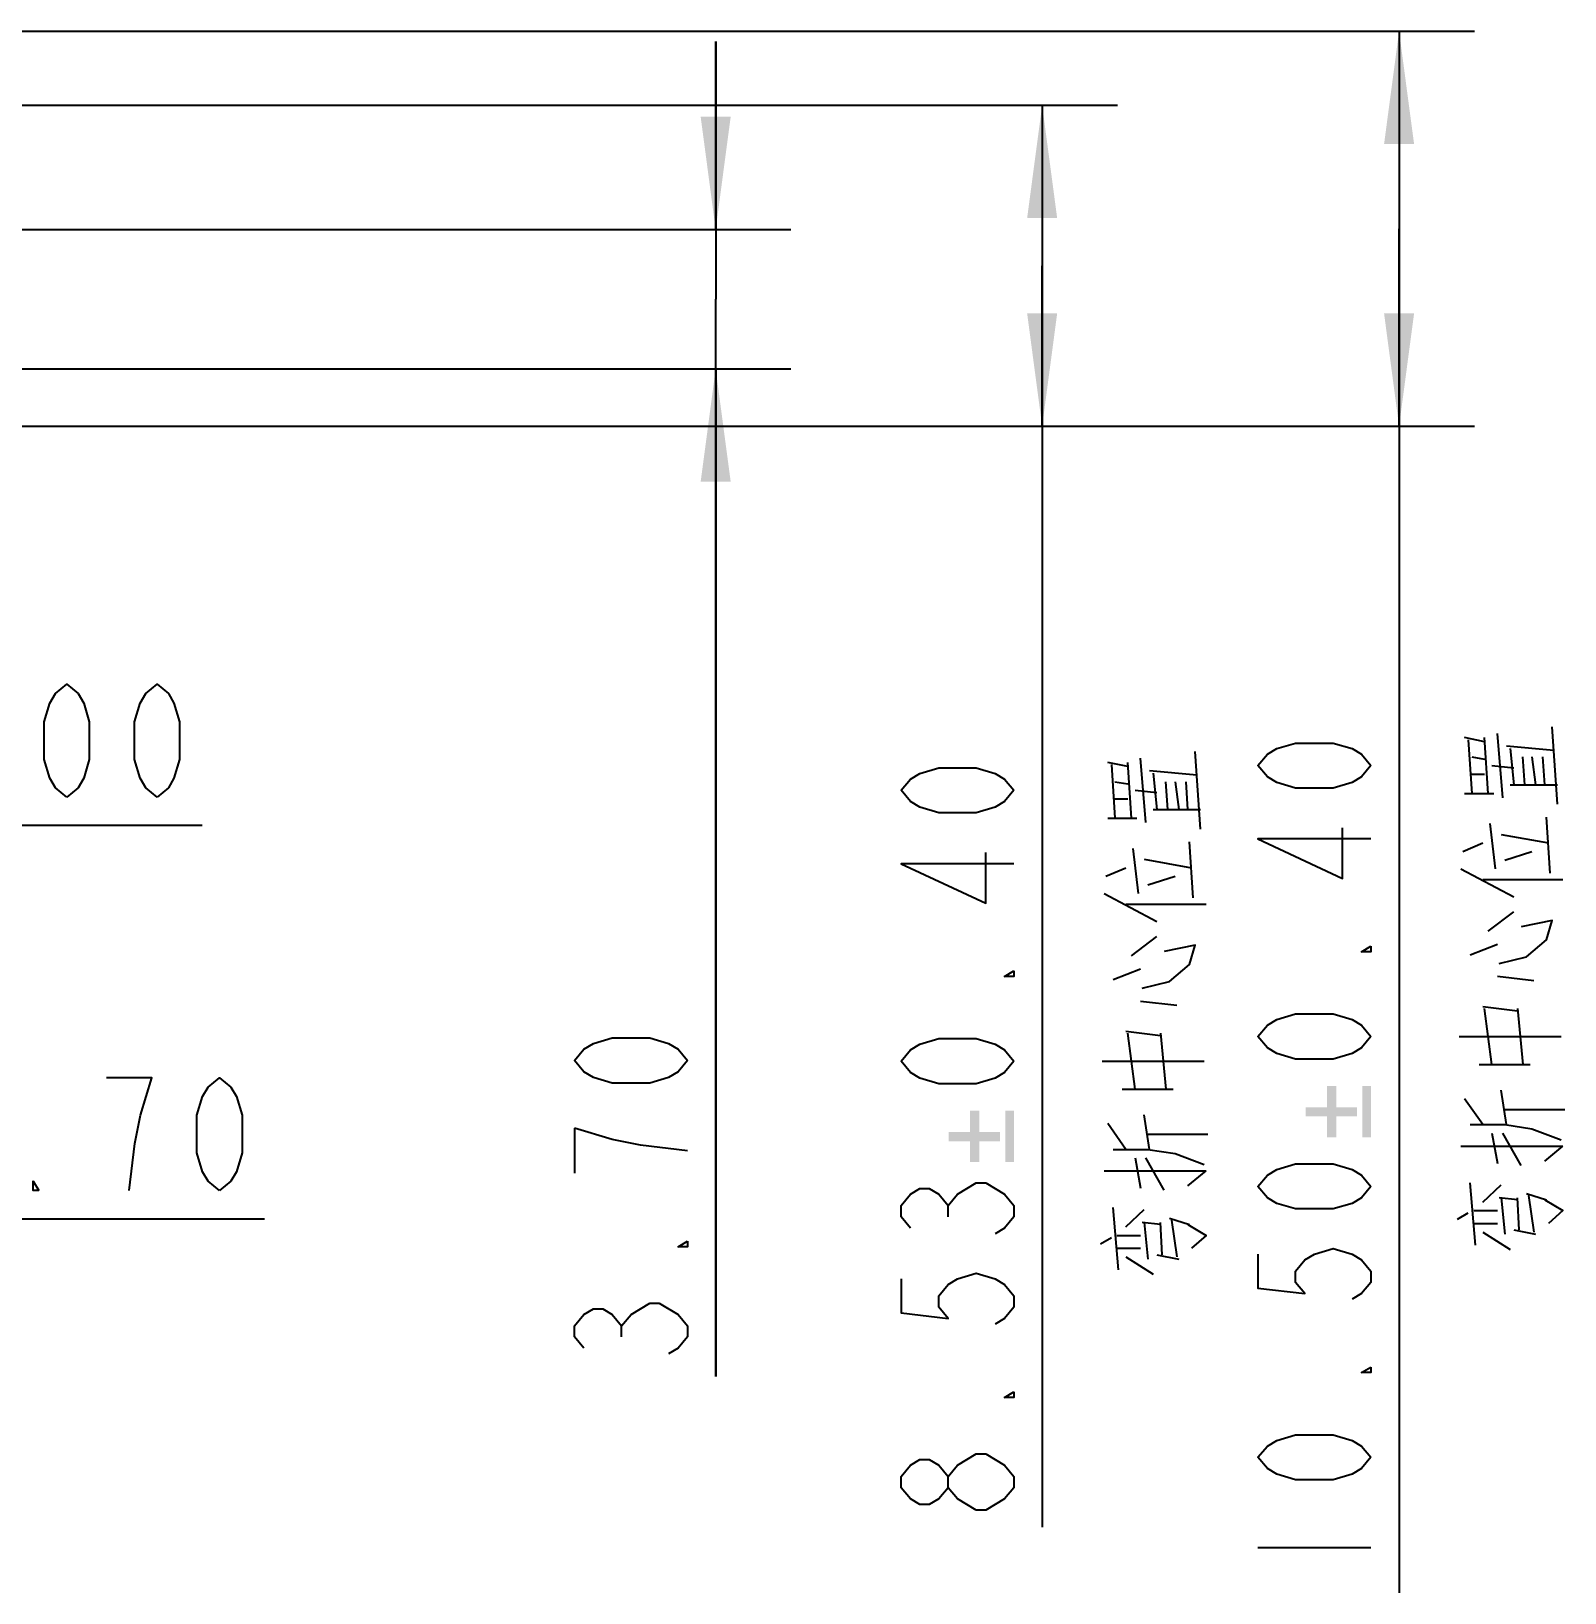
# Model space of a CAD drawing. Header units: millimetres. Extents: x 0 to 420, y 0 to 297.
# Drawn here: x 248.78 to 289.53, y 149.34 to 190.85 of the extents above; entities that cross this region are included whole.
import ezdxf

# ---------------------------------------------------------------- set-up
doc = ezdxf.new("R2010")
doc.units = ezdxf.units.MM
doc.header["$LTSCALE"] = 23.1
doc.layers.get('0').update_dxf_attribs({"linetype": 'CONTINUOUS'})
doc.styles.get("Standard").update_dxf_attribs({"font": 'SIMPLEX.SHX', "width": 0.8})
doc.dimstyles.new('DIMSTYLE_5', dxfattribs={"dimtxt": 3, "dimasz": 3, "dimexe": 2, "dimexo": 0.35, "dimgap": 0.75, "dimtad": 1, "dimzin": 0, "dimdsep": 46, "dimtxsty": 'STANDARD', "dimblk": '_FILLED', "dimblk1": '_FILLED', "dimblk2": '_FILLED', "dimcen": 0.09, "dimadec": 3, "dimazin": 0, "dimtp": 0.2, "dimtm": 0.2, "dimtfac": 1, "dimtofl": 0, "dimtmove": 0, "dimatfit": 3, "dimldrblk": '_FILLED', "dimfxl": 1, "dimtolj": 1, "dimtzin": 0, "dimarcsym": 0})
doc.dimstyles.new('DIMSTYLE_6', dxfattribs={"dimtxt": 3, "dimasz": 3, "dimexe": 2, "dimexo": 0.35, "dimgap": 0.75, "dimtad": 1, "dimzin": 0, "dimdsep": 46, "dimtxsty": 'STANDARD', "dimblk": '_FILLED', "dimblk1": '_FILLED', "dimblk2": '_FILLED', "dimcen": 0.09, "dimadec": 3, "dimazin": 0, "dimtp": 0.1, "dimtm": 0.1, "dimtfac": 1, "dimtofl": 0, "dimtmove": 0, "dimatfit": 3, "dimldrblk": '_FILLED', "dimfxl": 1, "dimtolj": 1, "dimtzin": 0, "dimarcsym": 0})
doc.dimstyles.new('DIMSTYLE_8', dxfattribs={"dimtxt": 3, "dimasz": 3, "dimexe": 2, "dimexo": 0.35, "dimgap": 0.75, "dimtad": 1, "dimzin": 0, "dimdsep": 46, "dimtxsty": 'STANDARD', "dimblk": '_FILLED', "dimblk1": '_FILLED', "dimblk2": '_FILLED', "dimcen": 0.09, "dimadec": 3, "dimazin": 0, "dimtol": 1, "dimtp": 0.4, "dimtm": 0.4, "dimtfac": 1, "dimtofl": 0, "dimtmove": 0, "dimatfit": 3, "dimldrblk": '_FILLED', "dimfxl": 1, "dimtolj": 1, "dimtzin": 0, "dimarcsym": 0})

# ---------------------------------------------------------------- blocks, each defined once
blk = doc.blocks.new('_FILLED')
at = {"color": 0, "linetype": 'BYBLOCK'}
blk.add_solid([(0, 0), (-1, 0.133), (-1, -0.133)], dxfattribs=at)
blk = doc.blocks.new('*D10')
at = {"color": 2}
for p, q in [((231.681, 181.872), (231.681, 157.283)), ((217.981, 180.496), (217.981, 157.283)), ((217.981, 159.283), (224.831, 159.283)), ((231.681, 159.283), (224.831, 159.283)), ((224.831, 159.283), (254.98, 159.283))]:
    blk.add_line(p, q, dxfattribs=at)
at = {"color": 2, "xscale": 3, "yscale": 3, "zscale": 3, "rotation": 180}
blk.add_blockref('_FILLED', (217.981, 159.283), dxfattribs=at)
at = {"color": 2, "xscale": 3, "yscale": 3, "zscale": 3}
blk.add_blockref('_FILLED', (231.681, 159.283), dxfattribs=at)
blk = doc.blocks.new('*D11')
at = {"color": 2}
for p, q in [((266.967, 185.572), (266.967, 190.572)), ((266.967, 190.572), (266.967, 183.722)), ((231.881, 185.572), (268.967, 185.572)), ((266.967, 155.092), (266.967, 183.722)), ((231.681, 181.872), (268.967, 181.872)), ((266.967, 181.872), (266.967, 155.092))]:
    blk.add_line(p, q, dxfattribs=at)
at = {"color": 2, "xscale": 3, "yscale": 3, "zscale": 3}
for p, rotation in [((266.967, 185.572), 270), ((266.967, 181.872), 90)]:
    blk.add_blockref('_FILLED', p, dxfattribs=dict(at, rotation=rotation))
blk = doc.blocks.new('*D13')
at = {"color": 2}
for p, q in [((231.681, 181.872), (231.681, 167.74)), ((223.681, 180.496), (223.681, 167.74)), ((223.681, 169.74), (227.681, 169.74)), ((231.681, 169.74), (227.681, 169.74)), ((227.681, 169.74), (253.322, 169.74))]:
    blk.add_line(p, q, dxfattribs=at)
at = {"color": 2, "xscale": 3, "yscale": 3, "zscale": 3, "rotation": 180}
blk.add_blockref('_FILLED', (223.681, 169.74), dxfattribs=at)
at = {"color": 2, "xscale": 3, "yscale": 3, "zscale": 3}
blk.add_blockref('_FILLED', (231.681, 169.74), dxfattribs=at)
blk = doc.blocks.new('*D15')
at = {"color": 2}
for p, q in [((232.181, 188.879), (277.643, 188.879)), ((275.643, 188.879), (275.643, 184.613)), ((275.643, 180.346), (275.643, 184.613)), ((275.643, 184.613), (275.643, 151.086)), ((223.681, 180.346), (277.643, 180.346))]:
    blk.add_line(p, q, dxfattribs=at)
at = {"color": 2, "xscale": 3, "yscale": 3, "zscale": 3}
for p, rotation in [((275.643, 188.879), 90), ((275.643, 180.346), 270)]:
    blk.add_blockref('_FILLED', p, dxfattribs=dict(at, rotation=rotation))
blk = doc.blocks.new('*D16')
at = {"color": 2}
for p, q in [((231.061, 190.845), (287.128, 190.845)), ((285.128, 190.845), (285.128, 185.596)), ((285.128, 180.346), (285.128, 185.596)), ((285.128, 185.596), (285.128, 149.343)), ((223.681, 180.346), (287.128, 180.346))]:
    blk.add_line(p, q, dxfattribs=at)
at = {"color": 2, "xscale": 3, "yscale": 3, "zscale": 3}
for p, rotation in [((285.128, 190.845), 90), ((285.128, 180.346), 270)]:
    blk.add_blockref('_FILLED', p, dxfattribs=dict(at, rotation=rotation))

msp = doc.modelspace()

# ---------------------------------------------------------------- linework, layer by layer
at = {"color": 2}
for p, q in [((289.3373, 170.2989), (289.1922, 172.3561)), ((287.4018, 171.9561), (286.8696, 172.0704)), ((286.9664, 172.0132), (287.0632, 170.5846)), ((287.4986, 170.5846), (287.4018, 172.0704)), ((287.8857, 170.4704), (287.7406, 172.1846)), ((289.2406, 171.7275), (287.9825, 171.8418)), ((277.9171, 171.2992), (277.3849, 171.4135)), ((278.0139, 169.9278), (277.9171, 171.4135)), ((278.401, 169.8135), (278.2558, 171.5278)), ((279.8526, 169.6421), (279.7074, 171.6992)), ((287.0632, 171.5561), (287.4018, 171.4989)), ((288.0793, 171.7846), (288.176, 170.8132)), ((288.4664, 170.8132), (288.418, 171.5561)), ((288.6599, 171.5561), (288.7567, 170.8132)), ((288.9986, 170.8132), (288.9502, 171.5561)), ((277.4816, 171.3564), (277.5784, 169.9278)), ((279.7558, 171.0706), (278.4978, 171.1849)), ((278.5945, 171.1278), (278.6913, 170.1564)), ((287.0632, 171.0989), (287.4018, 171.0989)), ((287.5954, 171.3275), (288.176, 171.2704)), ((277.5784, 170.8992), (277.9171, 170.8421)), ((278.1106, 170.6707), (278.6913, 170.6135)), ((278.9816, 170.1564), (278.9332, 170.8992)), ((279.1752, 170.8992), (279.272, 170.1564)), ((279.5139, 170.1564), (279.4655, 170.8992)), ((286.8696, 170.5846), (287.6438, 170.5846)), ((288.0793, 170.8132), (289.3373, 170.8132)), ((277.5784, 170.4421), (277.9171, 170.4421)), ((277.3849, 169.9278), (278.159, 169.9278)), ((278.5945, 170.1564), (279.8526, 170.1564)), ((287.6922, 168.5846), (287.547, 169.7846)), ((289.1438, 168.4704), (289.047, 169.9561)), ((287.8373, 169.4989), (289.0954, 169.2704)), ((278.2074, 167.9278), (278.0623, 169.1278)), ((279.659, 167.8135), (279.5623, 169.2992)), ((286.8212, 169.0418), (287.3535, 169.2704)), ((287.9341, 168.8132), (288.6599, 169.0418)), ((277.3365, 168.3849), (277.8687, 168.6135)), ((278.3526, 168.8421), (279.6107, 168.6135)), ((286.7728, 168.5846), (288.176, 167.8418)), ((278.4494, 168.1564), (279.1752, 168.3849)), ((287.3535, 168.2989), (289.4825, 168.2989)), ((277.2881, 167.9278), (278.6913, 167.1849)), ((277.8687, 167.6421), (279.9978, 167.6421)), ((287.4986, 166.9275), (288.176, 167.4418)), ((278.0139, 166.2706), (278.6913, 166.7849)), ((287.0148, 166.2989), (287.7406, 166.5846)), ((277.53, 165.6421), (278.2558, 165.9278)), ((287.7406, 165.7275), (288.7083, 165.6132)), ((278.2558, 165.0706), (279.2236, 164.9564)), ((287.3535, 164.9275), (288.2728, 164.8132)), ((287.5954, 163.3846), (287.4018, 164.8704)), ((288.2728, 164.8704), (288.418, 163.3846)), ((277.8687, 164.2706), (278.7881, 164.1564)), ((278.1106, 162.7278), (277.9171, 164.2135)), ((278.7881, 164.2135), (278.9332, 162.7278)), ((286.7244, 164.1275), (289.4341, 164.1275)), ((277.2397, 163.4707), (279.9494, 163.4707)), ((287.2567, 163.3846), (288.6115, 163.3846)), ((277.772, 162.7278), (279.1268, 162.7278)), ((287.9825, 161.7846), (287.8373, 162.6989)), ((287.3535, 161.7846), (286.8696, 162.4704)), ((278.4978, 161.1278), (278.3526, 162.0421)), ((287.9341, 162.1846), (289.5309, 162.1846)), ((263.217, 161.6915), (263.217, 160.4915)), ((277.8687, 161.1278), (277.3849, 161.8135)), ((278.4494, 161.5278), (280.0462, 161.5278)), ((287.5954, 161.5561), (287.7406, 160.7561)), ((288.3696, 160.6989), (287.8857, 161.5561)), ((286.7728, 161.2132), (289.4825, 161.2132)), ((288.9986, 160.8132), (289.4825, 161.2132)), ((278.1106, 160.8992), (278.2558, 160.0992)), ((278.8848, 160.0421), (278.401, 160.8992)), ((277.2881, 160.5564), (279.9978, 160.5564)), ((279.5139, 160.1564), (279.9978, 160.5564)), ((287.1599, 158.5846), (287.0148, 160.2418)), ((287.3535, 159.7275), (287.8373, 160.1846)), ((288.2728, 159.7846), (287.789, 159.8418)), ((287.8373, 159.8418), (287.9341, 158.8704)), ((288.3212, 158.9846), (288.2728, 159.8418)), ((288.5147, 159.9561), (289.047, 159.7846)), ((288.5631, 159.8989), (288.7083, 158.9275)), ((273.1429, 159.336), (273.1429, 159.636)), ((277.6752, 157.9278), (277.53, 159.5849)), ((277.8687, 159.0706), (278.3526, 159.5278)), ((286.676, 159.2704), (286.9664, 159.4418)), ((287.1115, 159.4989), (287.7406, 159.4989)), ((278.7881, 159.1278), (278.3042, 159.1849)), ((278.3526, 159.1849), (278.4494, 158.2135)), ((278.8365, 158.3278), (278.7881, 159.1849)), ((279.03, 159.2992), (279.5623, 159.1278)), ((279.0784, 159.2421), (279.2236, 158.2707)), ((287.1115, 159.1561), (287.7406, 159.1561)), ((288.176, 158.9846), (288.7567, 158.8704)), ((277.1913, 158.6135), (277.4816, 158.7849)), ((277.6268, 158.8421), (278.2558, 158.8421)), ((287.3535, 158.9275), (288.0793, 158.4704)), ((277.6268, 158.4992), (278.2558, 158.4992)), ((277.8687, 158.2707), (278.5945, 157.8135)), ((278.6913, 158.3278), (279.272, 158.2135)), ((265.217, 157.0415), (265.467, 157.0415)), ((264.467, 156.1415), (264.467, 156.4415)), ((274.8929, 152.136), (274.6429, 151.836)), ((281.3777, 150.5429), (284.3777, 150.5429))]:
    msp.add_line(p, q, dxfattribs=at)
for points in [[(249.722, 170.4903), (249.422, 170.7403), (249.272, 170.9903), (249.122, 171.4903), (249.122, 172.4903), (249.272, 172.9903), (249.422, 173.2403), (249.722, 173.4903), (250.022, 173.2403), (250.172, 172.9903), (250.322, 172.4903), (250.322, 171.4903), (250.172, 170.9903), (250.022, 170.7403), (249.722, 170.4903)], [(252.122, 170.4903), (251.822, 170.7403), (251.672, 170.9903), (251.522, 171.4903), (251.522, 172.4903), (251.672, 172.9903), (251.822, 173.2403), (252.122, 173.4903), (252.422, 173.2403), (252.572, 172.9903), (252.722, 172.4903), (252.722, 171.4903), (252.572, 170.9903), (252.422, 170.7403), (252.122, 170.4903)], [(284.3777, 171.3275), (284.1277, 171.0275), (283.8777, 170.8775), (283.3777, 170.7275), (282.3777, 170.7275), (281.8777, 170.8775), (281.6277, 171.0275), (281.3777, 171.3275), (281.6277, 171.6275), (281.8777, 171.7775), (282.3777, 171.9275), (283.3777, 171.9275), (283.8777, 171.7775), (284.1277, 171.6275), (284.3777, 171.3275)], [(274.8929, 170.6707), (274.6429, 170.3706), (274.3929, 170.2206), (273.8929, 170.0706), (272.8929, 170.0706), (272.3929, 170.2206), (272.1429, 170.3706), (271.8929, 170.6707), (272.1429, 170.9707), (272.3929, 171.1206), (272.8929, 171.2706), (273.8929, 171.2706), (274.3929, 171.1206), (274.6429, 170.9707), (274.8929, 170.6707)], [(284.3777, 169.3775), (281.3777, 169.3775), (283.6277, 168.3275), (283.6277, 169.6775)], [(274.8929, 168.7207), (271.8929, 168.7207), (274.1429, 167.6707), (274.1429, 169.0206)], [(287.789, 166.0704), (288.5147, 166.2418), (289.047, 166.6989), (289.1922, 167.2132), (288.3696, 167.0418)], [(278.3042, 165.4135), (279.03, 165.5849), (279.5623, 166.0421), (279.7074, 166.5564), (278.8848, 166.3849)], [(284.3777, 166.5275), (284.3777, 166.3775), (284.1277, 166.3775), (284.3777, 166.5275)], [(274.8929, 165.8706), (274.8929, 165.7207), (274.6429, 165.7207), (274.8929, 165.8706)], [(284.3777, 164.1275), (284.1277, 163.8275), (283.8777, 163.6775), (283.3777, 163.5275), (282.3777, 163.5275), (281.8777, 163.6775), (281.6277, 163.8275), (281.3777, 164.1275), (281.6277, 164.4275), (281.8777, 164.5775), (282.3777, 164.7275), (283.3777, 164.7275), (283.8777, 164.5775), (284.1277, 164.4275), (284.3777, 164.1275)], [(266.217, 163.4915), (265.967, 163.1915), (265.717, 163.0415), (265.217, 162.8915), (264.217, 162.8915), (263.717, 163.0415), (263.467, 163.1915), (263.217, 163.4915), (263.467, 163.7915), (263.717, 163.9415), (264.217, 164.0915), (265.217, 164.0915), (265.717, 163.9415), (265.967, 163.7915), (266.217, 163.4915)], [(274.8929, 163.4707), (274.6429, 163.1706), (274.3929, 163.0206), (273.8929, 162.8706), (272.8929, 162.8706), (272.3929, 163.0206), (272.1429, 163.1706), (271.8929, 163.4707), (272.1429, 163.7706), (272.3929, 163.9206), (272.8929, 164.0706), (273.8929, 164.0706), (274.3929, 163.9206), (274.6429, 163.7706), (274.8929, 163.4707)], [(251.6802, 162.0331), (251.9802, 163.0331), (250.7801, 163.0331)], [(253.7802, 160.0331), (253.4802, 160.2831), (253.3302, 160.5331), (253.1801, 161.0331), (253.1801, 162.0331), (253.3302, 162.5331), (253.4802, 162.7831), (253.7802, 163.0331), (254.0802, 162.7831), (254.2301, 162.5331), (254.3802, 162.0331), (254.3802, 161.0331), (254.2301, 160.5331), (254.0802, 160.2831), (253.7802, 160.0331)], [(251.3802, 160.0331), (251.5302, 161.2831), (251.6802, 162.0331)], [(266.217, 161.0915), (264.967, 161.2415), (264.217, 161.3915), (263.217, 161.6915)], [(287.0148, 161.7846), (287.9341, 161.7846), (288.6599, 161.6704), (289.4341, 161.3846)], [(277.53, 161.1278), (278.4494, 161.1278), (279.1752, 161.0135), (279.9494, 160.7278)], [(284.3777, 160.1429), (284.1277, 159.8429), (283.8777, 159.6929), (283.3777, 159.5429), (282.3777, 159.5429), (281.8777, 159.6929), (281.6277, 159.8429), (281.3777, 160.1429), (281.6277, 160.4429), (281.8777, 160.5929), (282.3777, 160.7429), (283.3777, 160.7429), (283.8777, 160.5929), (284.1277, 160.4429), (284.3777, 160.1429)], [(248.9801, 160.0331), (248.8302, 160.0331), (248.8302, 160.2831), (248.9801, 160.0331)], [(273.3929, 159.936), (273.8929, 160.236), (274.1429, 160.236)], [(274.1429, 160.236), (274.6429, 159.936), (274.8929, 159.636), (274.8929, 159.336), (274.6429, 159.036), (274.3929, 158.886)], [(272.1429, 159.036), (271.8929, 159.336), (271.8929, 159.636), (272.1429, 159.936), (272.3929, 160.086), (272.6429, 160.086), (272.8929, 159.936), (273.1429, 159.636), (273.3929, 159.936)], [(288.9986, 159.7846), (289.4825, 159.4989), (289.0954, 159.1561)], [(279.5139, 159.1278), (279.9978, 158.8421), (279.6107, 158.4992)], [(266.217, 158.6915), (266.217, 158.5415), (265.967, 158.5415), (266.217, 158.6915)], [(281.3777, 158.3429), (281.3777, 157.4429), (282.6276, 157.2929), (282.3777, 157.5929), (282.3777, 157.8929), (282.6276, 158.1929), (282.8777, 158.3429), (283.3777, 158.4929), (283.8777, 158.3429), (284.1277, 158.1929), (284.3777, 157.8929), (284.3777, 157.5929), (284.1277, 157.2929), (283.8777, 157.1429)], [(271.8929, 157.686), (271.8929, 156.786), (273.1429, 156.636), (272.8929, 156.936), (272.8929, 157.236), (273.1429, 157.536), (273.3929, 157.686), (273.8929, 157.836), (274.3929, 157.686), (274.6429, 157.536), (274.8929, 157.236), (274.8929, 156.936), (274.6429, 156.636), (274.3929, 156.486)], [(263.467, 155.8415), (263.217, 156.1415), (263.217, 156.4415), (263.467, 156.7415), (263.717, 156.8915), (263.967, 156.8915), (264.217, 156.7415), (264.467, 156.4415), (264.717, 156.7415), (265.217, 157.0415)], [(265.467, 157.0415), (265.967, 156.7415), (266.217, 156.4415), (266.217, 156.1415), (265.967, 155.8415), (265.717, 155.6915)], [(284.3777, 155.3429), (284.3777, 155.1929), (284.1277, 155.1929), (284.3777, 155.3429)], [(274.8929, 154.686), (274.8929, 154.536), (274.6429, 154.536), (274.8929, 154.686)], [(284.3777, 152.9429), (284.1277, 152.6429), (283.8777, 152.4929), (283.3777, 152.3429), (282.3777, 152.3429), (281.8777, 152.4929), (281.6277, 152.6429), (281.3777, 152.9429), (281.6277, 153.2429), (281.8777, 153.3929), (282.3777, 153.5429), (283.3777, 153.5429), (283.8777, 153.3929), (284.1277, 153.2429), (284.3777, 152.9429)], [(273.1429, 152.136), (272.8929, 151.836), (272.6429, 151.686), (272.3929, 151.686), (272.1429, 151.836), (271.8929, 152.136), (271.8929, 152.436), (272.1429, 152.736), (272.3929, 152.886), (272.6429, 152.886), (272.8929, 152.736), (273.1429, 152.436)], [(273.8929, 151.536), (273.3929, 151.836), (273.1429, 152.136), (273.1429, 152.436), (273.3929, 152.736)], [(273.3929, 152.736), (273.8929, 153.036), (274.1429, 153.036)], [(274.1429, 153.036), (274.6429, 152.736), (274.8929, 152.436), (274.8929, 152.136)], [(274.6429, 151.836), (274.1429, 151.536), (273.8929, 151.536)]]:
    msp.add_lwpolyline(points, dxfattribs=at)
for points in [[(283.2127, 162.2473), (283.2127, 162.8144), (283.458, 161.4502)], [(283.458, 162.002), (283.458, 161.4502), (283.2127, 162.8144)], [(283.458, 162.2473), (283.458, 162.002), (283.2127, 162.8144)], [(283.458, 162.2473), (283.2127, 162.8144), (283.458, 162.8144)], [(284.1477, 162.8144), (284.3777, 161.4502), (284.1477, 161.4502)], [(284.3777, 161.4502), (284.1477, 162.8144), (284.3777, 162.8144)], [(273.728, 161.5904), (273.728, 162.1576), (273.9732, 160.7933)], [(273.9732, 161.3452), (273.9732, 160.7933), (273.728, 162.1576)], [(273.9732, 161.5904), (273.9732, 161.3452), (273.728, 162.1576)], [(273.9732, 161.5904), (273.728, 162.1576), (273.9732, 162.1576)], [(274.663, 162.1576), (274.8929, 160.7933), (274.663, 160.7933)], [(274.8929, 160.7933), (274.663, 162.1576), (274.8929, 162.1576)], [(282.6455, 162.2473), (283.2127, 162.002), (282.6455, 162.002)], [(283.2127, 162.002), (282.6455, 162.2473), (283.2127, 162.2473)], [(283.2127, 162.002), (283.2127, 162.2473), (283.458, 161.4502)], [(283.2127, 162.002), (283.458, 161.4502), (283.2127, 161.4502)], [(283.458, 162.2473), (284.0098, 162.002), (283.458, 162.002)], [(284.0098, 162.002), (283.458, 162.2473), (284.0098, 162.2473)], [(273.1608, 161.5904), (273.728, 161.3452), (273.1608, 161.3452)], [(273.728, 161.3452), (273.1608, 161.5904), (273.728, 161.5904)], [(273.728, 161.3452), (273.728, 161.5904), (273.9732, 160.7933)], [(273.9732, 161.5904), (274.525, 161.3452), (273.9732, 161.3452)], [(274.525, 161.3452), (273.9732, 161.5904), (274.525, 161.5904)], [(273.728, 161.3452), (273.9732, 160.7933), (273.728, 160.7933)]]:
    msp.add_solid(points, dxfattribs=at)

# ---------------------------------------------------------------- dimensions: what is measured, and where the dimension line sits
for base, p1, p2, angle, picture, middle in [((285.1277, 180.3463), (230.7106, 190.8454), (223.3314, 180.3463), 270, '*D16', (285.1277, 149.3429)), ((275.6429, 188.879), (223.3314, 180.3463), (231.8314, 188.879), 90, '*D15', (275.6429, 151.086))]:
    dim = msp.add_linear_dim(base=base, p1=p1, p2=p2, angle=angle, text='<>\\P弯折中心位置', dimstyle='DIMSTYLE_8', dxfattribs=at)
    dim.commit()
    dim.dimension.update_dxf_attribs({"geometry": picture, "text_midpoint": middle, "dimtype": 160})
for base, p1, p2, angle, dimstyle, picture, middle in [((266.967, 185.5723), (231.3314, 181.8723), (231.5314, 185.5723), 90, 'DIMSTYLE_6', '*D11', (266.967, 155.0915)), ((223.6814, 169.7403), (231.6814, 182.2223), (223.6814, 180.8463), 180, 'DIMSTYLE_5', '*D13', (243.722, 169.7403))]:
    dim = msp.add_linear_dim(base=base, p1=p1, p2=p2, angle=angle, dimstyle=dimstyle, dxfattribs=at)
    dim.commit()
    dim.dimension.update_dxf_attribs({"geometry": picture, "text_midpoint": middle, "dimtype": 160})
dim = msp.add_linear_dim(base=(231.6814, 159.2831), p1=(217.9814, 180.8463), p2=(231.6814, 182.2223), dimstyle='DIMSTYLE_5', dxfattribs=at)
dim.commit()
dim.dimension.update_dxf_attribs({"geometry": '*D10', "text_midpoint": (242.9802, 159.2831), "dimtype": 160})

doc.saveas('drawing.dxf')
